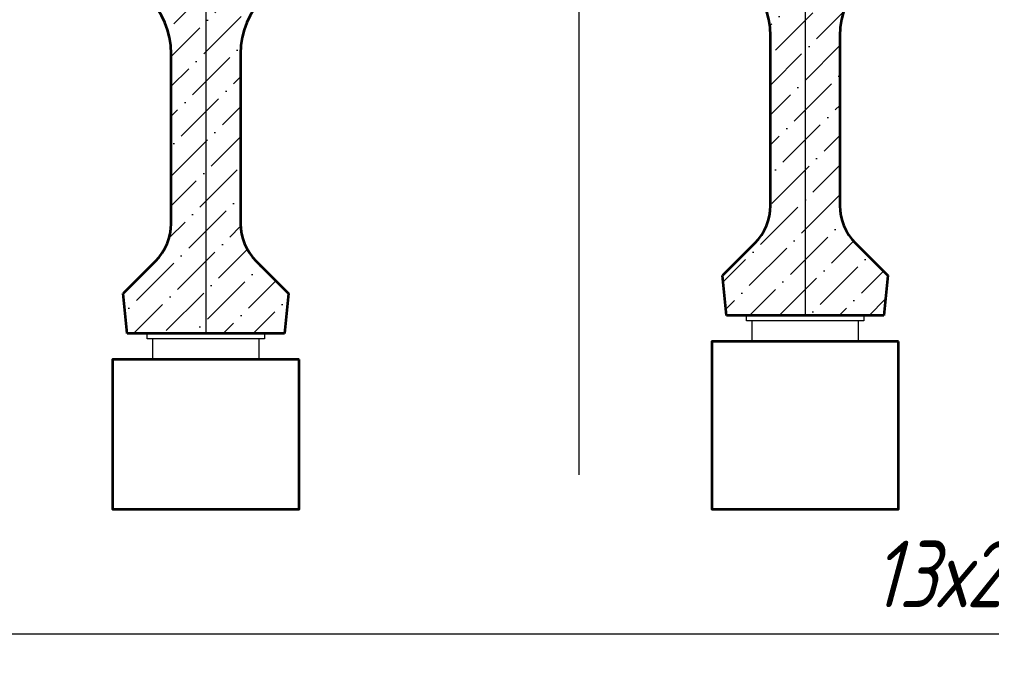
# Model space of a CAD drawing. Header units: millimetres. Extents: x 6546658 to 12951752, y -1354198 to 1102852.
# Drawn here: x 11698866 to 11702516, y -4459 to -2053 of the extents above; entities that cross this region are included whole.
import ezdxf

# ---------------------------------------------------------------- set-up
doc = ezdxf.new("R2010")
doc.units = ezdxf.units.MM
doc.linetypes.add('осевая', pattern=[50.8, 31.75, -6.35, 6.35, -6.35])
doc.layers.get('Defpoints').update_dxf_attribs({"color": 254, "lineweight": 0})
for name, color, linetype, lineweight in [('04_Невидимые', 3, 'Continuous', 13), ('1-Бетон', 114, 'Continuous', 35), ('1-Штриховка', 8, 'Continuous', 9), ('ИС_Ось', 1, 'осевая', 18), ('ИС_Размер', 3, 'Continuous', 18)]:
    doc.layers.add(name, color=color, linetype=linetype, lineweight=lineweight)
doc.styles.add('0', font='isocpeur.ttf', dxfattribs={"width": 0.8, "oblique": 15})
doc.dimstyles.new('М100', dxfattribs={"dimscale": 100, "dimtxt": 2.5, "dimasz": 2, "dimexe": 1, "dimexo": 1, "dimgap": 1, "dimtad": 1, "dimdec": 0, "dimzin": 0, "dimdsep": 46, "dimtxsty": '0', "dimblk": 'OBLIQUE', "dimcen": 0.09, "dimdle": 1, "dimclrd": 256, "dimclre": 256, "dimclrt": 256, "dimadec": 4, "dimazin": 0, "dimtfac": 1, "dimtdec": 0, "dimtofl": 0, "dimtmove": 1, "dimatfit": 2, "dimfxl": 1, "dimtolj": 1, "dimtzin": 0, "dimlwd": -1, "dimarcsym": 0})

# ---------------------------------------------------------------- blocks, each defined once
blk = doc.blocks.new('1530')
at = {"layer": '1-Штриховка'}
h = blk.add_hatch(dxfattribs=at)
h.set_pattern_fill('ANSI36', color=256, scale=25, style=0)
h.set_pattern_definition([(45, (-1571632.81, 568569.22), (42.0949506, 154.348152), [198.4375, -39.6875, 0, -39.6875])])
h.paths.add_polyline_path([(130, -480), (130, -1117.2, 0.198927), (188.7, -1258.7), (310, -1380), (295, -1530), (-295, -1530), (-310, -1380), (-188.6, -1258.6, 0.198898), (-130, -1117), (-130, -480, 0.414214), (-430, -180), (-700, -180), (-700, 0), (700, 0), (700, -180), (430, -180, 0.414224)])
at = {"layer": '1-Бетон'}
for p, q in [((-700, 0), (700, 0)), ((-700, -180), (-700, 0)), ((700, 0), (700, -180)), ((-430, -180), (-700, -180)), ((700, -180), (430, -180)), ((-130, -1117.2), (-130, -480)), ((130, -480), (130, -1117.2)), ((-188.6, -1258.6), (-310, -1380)), ((188.6, -1258.6), (310, -1380)), ((-295, -1530), (-310, -1380)), ((310, -1380), (295, -1530)), ((295, -1530), (-295, -1530))]:
    blk.add_line(p, q, dxfattribs=at)
for centre, radius, start, end in [((-430, -480), 300, 0, 90), ((430, -480), 300, 90, 180), ((-330.2, -1117.1), 200.2, 315.0289, 359.9744), ((330.2, -1117.1), 200.2, 180.0256, 224.9711)]:
    blk.add_arc(centre, radius, start, end, dxfattribs=at)
at = {"layer": 'ИС_Ось', "ltscale": 100}
blk.add_line((0, 0), (0, -1530), dxfattribs=at)
blk = doc.blocks.new('_Oblique')
at = {"color": 0, "linetype": 'ByBlock', "lineweight": -2}
blk.add_line((-0.5, -0.5), (0.5, 0.5), dxfattribs=at)
blk = doc.blocks.new('*D562')
at = {"layer": 'Defpoints', "color": 0, "linetype": 'Continuous', "transparency": 16777216}
for p in [(11717566.4, -2700.1), (11688316.4, -3524.1), (11717566.4, -4359.3)]:
    blk.add_point(p, dxfattribs=at)
at = {"layer": 'ИС_Размер', "lineweight": -2, "transparency": 16777216}
for p, q in [((11717566.4, -2800.1), (11717566.4, -4459.3)), ((11688316.4, -3624.1), (11688316.4, -4459.3))]:
    blk.add_line(p, q, dxfattribs=at)
at = {"layer": 'ИС_Размер', "transparency": 16777216}
blk.add_line((11688216.4, -4359.3), (11717666.4, -4359.3), dxfattribs=at)
at = {"layer": 'ИС_Размер', "linetype": 'Continuous', "transparency": 16777216, "xscale": 200, "yscale": 200, "zscale": 200, "rotation": 180}
blk.add_blockref('_Oblique', (11688316.4, -4359.3), dxfattribs=at)
at = {"layer": 'ИС_Размер', "linetype": 'Continuous', "transparency": 16777216, "xscale": 200, "yscale": 200, "zscale": 200}
blk.add_blockref('_Oblique', (11717566.4, -4359.3), dxfattribs=at)
at = {"layer": 'ИС_Размер', "linetype": 'Continuous', "transparency": 16777216, "insert": (11702941.4, -4134.3), "char_height": 250, "attachment_point": 5, "style": '0'}
blk.add_mtext('\\A1;13х2250=29250', dxfattribs=at)

msp = doc.modelspace()

# ---------------------------------------------------------------- linework, layer by layer
at = {"layer": '04_Невидимые'}
for points in [[(11702036.4, -3183.8), (11701596.4, -3183.8), (11701596.4, -3163.8), (11702036.4, -3163.8)], [(11699786.4, -3251.3), (11699346.4, -3251.3), (11699346.4, -3231.3), (11699786.4, -3231.3)]]:
    msp.add_lwpolyline(points, close=True, dxfattribs=at)
at = {"layer": '1-Бетон'}
for points in [[(11702166.4, -3261.8), (11701466.4, -3261.8), (11701466.4, -3890.8), (11702166.4, -3890.8)], [(11699916.4, -3329.3), (11699216.4, -3329.3), (11699216.4, -3890.8), (11699916.4, -3890.8)]]:
    msp.add_lwpolyline(points, close=True, dxfattribs=at)
at = {"layer": 'ИС_Ось', "ltscale": 500}
msp.add_lwpolyline([(11700966.6, 542), (11700966.6, -3761.8)], dxfattribs=at)
at = {"layer": 'ИС_Размер'}
for points in [[(11702016.4, -3183.8), (11701616.4, -3183.8), (11701616.4, -3261.8), (11702016.4, -3261.8), (11702016.4, -3183.8)], [(11699766.4, -3251.3), (11699366.4, -3251.3), (11699366.4, -3329.3), (11699766.4, -3329.3), (11699766.4, -3251.3)]]:
    msp.add_lwpolyline(points, dxfattribs=at)

# ---------------------------------------------------------------- block references
at = {"layer": 'ИС_Размер', "linetype": 'Continuous'}
for p in [(11701816.4, -1633.8), (11699566.4, -1701.3)]:
    msp.add_blockref('1530', p, dxfattribs=at)

# ---------------------------------------------------------------- dimensions: what is measured, and where the dimension line sits
dim = msp.add_linear_dim(base=(11717566.4, -4359.3), p1=(11688316.4, -3524.1), p2=(11717566.4, -2700.1), text='13х2250=<>', dimstyle='М100', dxfattribs=at)
dim.commit()
dim.dimension.update_dxf_attribs({"geometry": '*D562', "text_midpoint": (11702941.4, -4134.3)})

doc.saveas('drawing.dxf')
